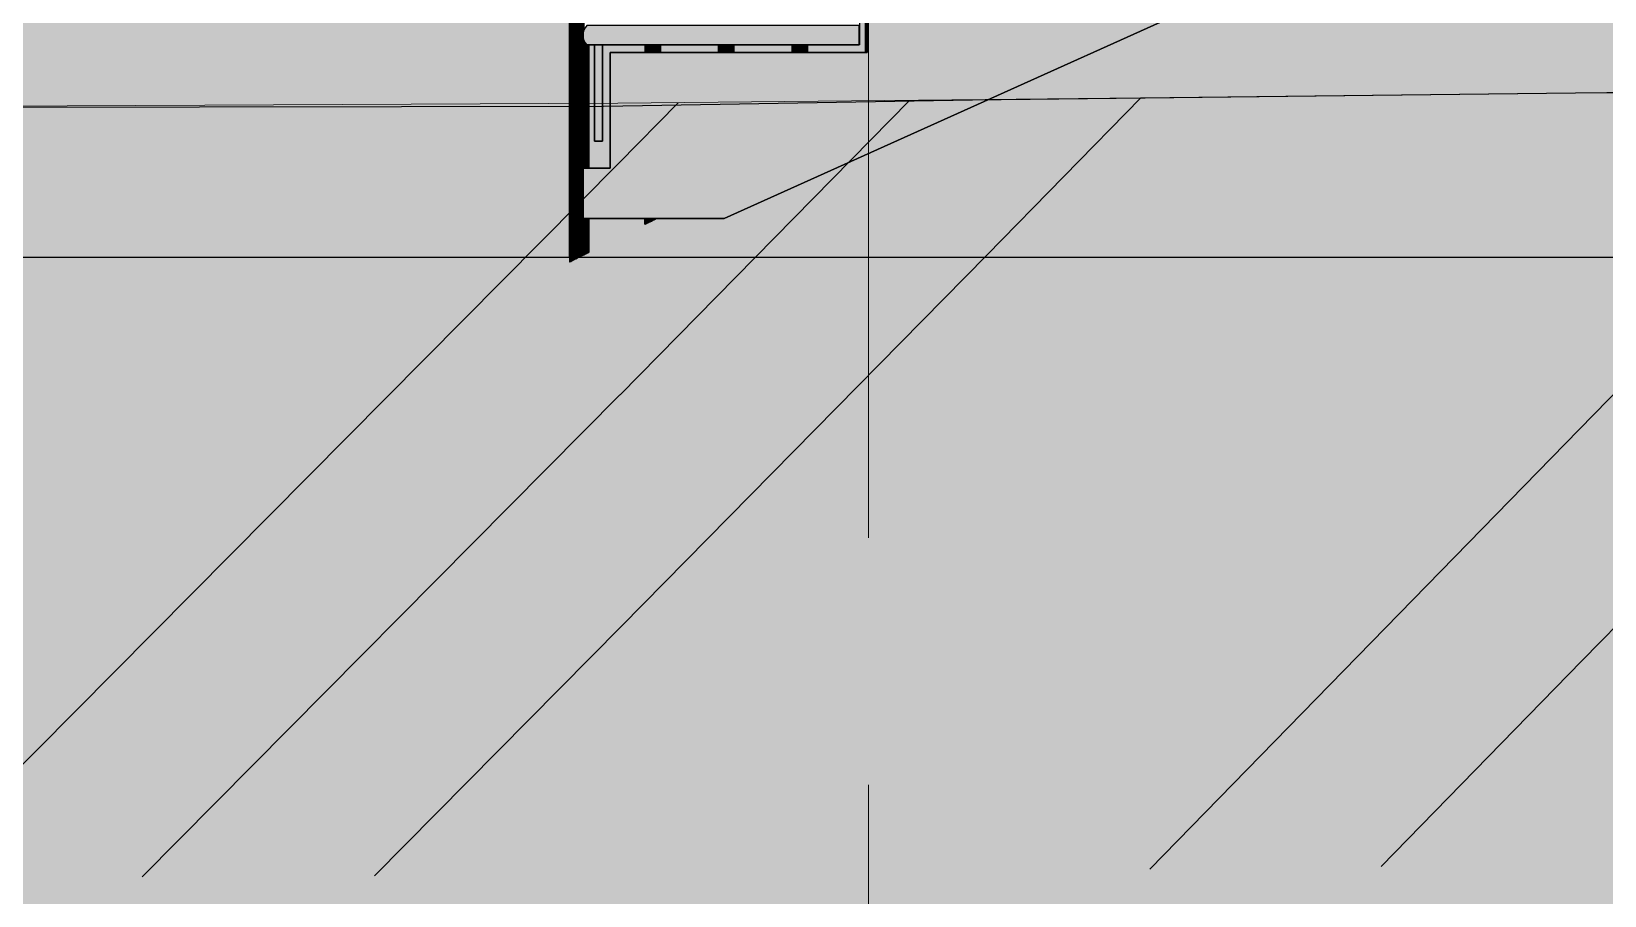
# Model space of a CAD drawing. Extents: x 8 to 21351, y 0 to 420.
# Drawn here: x 18935.76 to 18945.96, y 125.75 to 131.35 of the extents above; entities that cross this region are included whole.
import ezdxf

# ---------------------------------------------------------------- set-up
doc = ezdxf.new("R2010")
doc.units = 0

msp = doc.modelspace()

# ---------------------------------------------------------------- hatches: boundary and pattern name
for points in [[(18944.314, 137.393), (18925.389, 137.393), (18925.389, 129.893), (18939.252, 129.893), (18939.252, 134.61), (18938.52, 134.244), (18938.419, 134.445)], [(18944.314, 137.393), (18925.389, 137.393), (18925.389, 129.893), (18939.252, 129.893), (18939.252, 134.61), (18938.52, 134.244), (18938.419, 134.445)], [(18939.514, 130.468), (18939.339, 130.468), (18939.339, 130.143), (18940.254, 130.143), (18954.314, 136.47), (18954.314, 137.218), (18952.847, 137.218), (18952.847, 136.468), (18951.181, 136.468), (18951.181, 135.718), (18949.514, 135.718), (18949.514, 134.968), (18947.847, 134.968), (18947.847, 134.218), (18946.181, 134.218), (18946.181, 133.468), (18944.514, 133.468), (18944.514, 132.718), (18942.847, 132.718), (18942.847, 131.968), (18941.181, 131.968), (18941.181, 131.218), (18939.514, 131.218)], [(18939.514, 130.468), (18939.339, 130.468), (18939.339, 130.143), (18940.254, 130.143), (18954.314, 136.47), (18954.314, 137.218), (18952.847, 137.218), (18952.847, 136.468), (18951.181, 136.468), (18951.181, 135.718), (18949.514, 135.718), (18949.514, 134.968), (18947.847, 134.968), (18947.847, 134.218), (18946.181, 134.218), (18946.181, 133.468), (18944.514, 133.468), (18944.514, 132.718), (18942.847, 132.718), (18942.847, 131.968), (18941.181, 131.968), (18941.181, 131.218), (18939.514, 131.218)], [(18939.314, 129.893), (18954.314, 129.893), (18954.314, 136.47), (18940.254, 130.143), (18939.814, 130.143), (18939.74, 130.106), (18939.74, 130.143), (18939.376, 130.143), (18939.376, 129.924)], [(18939.314, 129.893), (18954.314, 129.893), (18954.314, 136.47), (18940.254, 130.143), (18939.814, 130.143), (18939.74, 130.106), (18939.74, 130.143), (18939.376, 130.143), (18939.376, 129.924)], [(18940.794, 131.218), (18941.171, 131.218), (18941.171, 132.018), (18941.131, 132.018), (18941.131, 131.268), (18940.794, 131.268)], [(18940.794, 131.218), (18941.171, 131.218), (18941.171, 132.018), (18941.131, 132.018), (18941.131, 131.268), (18940.794, 131.268)], [(18941.17, 131.218), (18941.171, 131.218), (18941.171, 132.018), (18941.17, 132.018)], [(18941.171, 131.218), (18941.173, 131.218), (18941.173, 132.018), (18941.171, 132.018)], [(18941.173, 132.018), (18941.173, 131.218), (18941.177, 131.218), (18941.177, 132.018)], [(18941.177, 131.218), (18941.181, 131.218), (18941.181, 131.968), (18941.182, 131.968), (18941.182, 132.018), (18941.177, 132.018)], [(18939.353, 131.281), (18939.364, 131.268), (18941.13, 131.268), (18941.13, 131.393), (18939.364, 131.393), (18939.353, 131.379), (18939.345, 131.364), (18939.34, 131.347), (18939.339, 131.33), (18939.34, 131.313), (18939.345, 131.296)], [(18939.353, 131.281), (18939.364, 131.268), (18941.13, 131.268), (18941.13, 131.393), (18939.364, 131.393), (18939.353, 131.379), (18939.345, 131.364), (18939.34, 131.347), (18939.339, 131.33), (18939.34, 131.313), (18939.345, 131.296)], [(18939.354, 131.28), (18939.354, 130.468), (18939.362, 130.468), (18939.362, 131.27)], [(18939.377, 130.468), (18939.514, 130.468), (18939.514, 131.218), (18939.741, 131.218), (18939.741, 131.268), (18939.465, 131.268), (18939.465, 130.643), (18939.414, 130.643), (18939.414, 131.268), (18939.377, 131.268)], [(18939.377, 130.468), (18939.514, 130.468), (18939.514, 131.218), (18939.741, 131.218), (18939.741, 131.268), (18939.465, 131.268), (18939.465, 130.643), (18939.414, 130.643), (18939.414, 131.268), (18939.377, 131.268)], [(18939.414, 131.268), (18939.414, 130.643), (18939.464, 130.643), (18939.464, 131.268)], [(18939.414, 131.268), (18939.414, 130.643), (18939.464, 130.643), (18939.464, 131.268)], [(18939.741, 131.268), (18939.74, 131.268), (18939.74, 131.218), (18939.741, 131.218)], [(18939.741, 131.268), (18939.741, 131.218), (18939.743, 131.218), (18939.743, 131.268)], [(18939.744, 131.218), (18939.748, 131.218), (18939.748, 131.268), (18939.744, 131.268)], [(18939.752, 131.268), (18939.747, 131.268), (18939.747, 131.218), (18939.752, 131.218)], [(18939.759, 131.268), (18939.753, 131.268), (18939.753, 131.218), (18939.759, 131.218)], [(18939.759, 131.218), (18939.766, 131.218), (18939.766, 131.268), (18939.759, 131.268)], [(18939.774, 131.268), (18939.766, 131.268), (18939.766, 131.218), (18939.774, 131.218)], [(18939.782, 131.268), (18939.774, 131.268), (18939.774, 131.218), (18939.782, 131.218)], [(18939.782, 131.268), (18939.782, 131.218), (18939.791, 131.218), (18939.791, 131.268)], [(18939.799, 131.268), (18939.79, 131.268), (18939.79, 131.218), (18939.799, 131.218)], [(18939.808, 131.268), (18939.8, 131.268), (18939.8, 131.218), (18939.808, 131.218)], [(18939.808, 131.268), (18939.808, 131.218), (18939.816, 131.218), (18939.816, 131.268)], [(18939.816, 131.218), (18939.823, 131.218), (18939.823, 131.268), (18939.816, 131.268)], [(18939.823, 131.218), (18939.829, 131.218), (18939.829, 131.268), (18939.823, 131.268)], [(18939.823, 131.218), (18939.829, 131.218), (18939.829, 131.268), (18939.823, 131.268)], [(18939.829, 131.218), (18939.834, 131.218), (18939.834, 131.268), (18939.829, 131.268)], [(18939.834, 131.218), (18939.838, 131.218), (18939.838, 131.268), (18939.834, 131.268)], [(18939.838, 131.218), (18939.84, 131.218), (18939.84, 131.268), (18939.838, 131.268)], [(18939.84, 131.218), (18939.841, 131.218), (18939.841, 131.268), (18939.84, 131.268)], [(18939.841, 131.218), (18940.218, 131.218), (18940.218, 131.268), (18939.841, 131.268)], [(18939.841, 131.218), (18940.218, 131.218), (18940.218, 131.268), (18939.841, 131.268)], [(18940.217, 131.218), (18940.218, 131.218), (18940.218, 131.268), (18940.217, 131.268)], [(18940.218, 131.218), (18940.22, 131.218), (18940.22, 131.268), (18940.218, 131.268)], [(18940.22, 131.218), (18940.224, 131.218), (18940.224, 131.268), (18940.22, 131.268)], [(18940.224, 131.218), (18940.229, 131.218), (18940.229, 131.268), (18940.224, 131.268)], [(18940.235, 131.268), (18940.229, 131.268), (18940.229, 131.218), (18940.235, 131.218)], [(18940.235, 131.218), (18940.242, 131.218), (18940.242, 131.268), (18940.235, 131.268)], [(18940.25, 131.268), (18940.242, 131.268), (18940.242, 131.218), (18940.25, 131.218)], [(18940.25, 131.218), (18940.258, 131.218), (18940.258, 131.268), (18940.25, 131.268)], [(18940.259, 131.218), (18940.268, 131.218), (18940.268, 131.268), (18940.259, 131.268)], [(18940.267, 131.218), (18940.276, 131.218), (18940.276, 131.268), (18940.267, 131.268)], [(18940.276, 131.218), (18940.284, 131.218), (18940.284, 131.268), (18940.276, 131.268)], [(18940.292, 131.268), (18940.284, 131.268), (18940.284, 131.218), (18940.292, 131.218)], [(18940.292, 131.218), (18940.299, 131.218), (18940.299, 131.268), (18940.292, 131.268)], [(18940.299, 131.218), (18940.305, 131.218), (18940.305, 131.268), (18940.299, 131.268)], [(18940.299, 131.218), (18940.305, 131.218), (18940.305, 131.268), (18940.299, 131.268)], [(18940.306, 131.218), (18940.311, 131.218), (18940.311, 131.268), (18940.306, 131.268)], [(18940.311, 131.218), (18940.315, 131.218), (18940.315, 131.268), (18940.311, 131.268)], [(18940.314, 131.218), (18940.316, 131.218), (18940.316, 131.268), (18940.314, 131.268)], [(18940.316, 131.218), (18940.317, 131.218), (18940.317, 131.268), (18940.316, 131.268)], [(18940.317, 131.218), (18940.694, 131.218), (18940.694, 131.268), (18940.317, 131.268)], [(18940.317, 131.218), (18940.694, 131.218), (18940.694, 131.268), (18940.317, 131.268)], [(18940.694, 131.218), (18940.695, 131.218), (18940.695, 131.268), (18940.694, 131.268)], [(18940.695, 131.218), (18940.697, 131.218), (18940.697, 131.268), (18940.695, 131.268)], [(18940.697, 131.268), (18940.697, 131.218), (18940.701, 131.218), (18940.701, 131.268)], [(18940.701, 131.218), (18940.706, 131.218), (18940.706, 131.268), (18940.701, 131.268)], [(18940.706, 131.218), (18940.712, 131.218), (18940.712, 131.268), (18940.706, 131.268)], [(18940.712, 131.218), (18940.719, 131.218), (18940.719, 131.268), (18940.712, 131.268)], [(18940.719, 131.268), (18940.719, 131.218), (18940.727, 131.218), (18940.727, 131.268)], [(18940.727, 131.218), (18940.735, 131.218), (18940.735, 131.268), (18940.727, 131.268)], [(18940.735, 131.218), (18940.744, 131.218), (18940.744, 131.268), (18940.735, 131.268)], [(18940.744, 131.218), (18940.753, 131.218), (18940.753, 131.268), (18940.744, 131.268)], [(18940.752, 131.218), (18940.76, 131.218), (18940.76, 131.268), (18940.752, 131.268)], [(18940.761, 131.268), (18940.761, 131.218), (18940.769, 131.218), (18940.769, 131.268)], [(18940.769, 131.218), (18940.776, 131.218), (18940.776, 131.268), (18940.769, 131.268)], [(18940.776, 131.218), (18940.782, 131.218), (18940.782, 131.268), (18940.776, 131.268)], [(18940.776, 131.218), (18940.782, 131.218), (18940.782, 131.268), (18940.776, 131.268)], [(18940.782, 131.218), (18940.787, 131.218), (18940.787, 131.268), (18940.782, 131.268)], [(18940.787, 131.218), (18940.791, 131.218), (18940.791, 131.268), (18940.787, 131.268)], [(18940.791, 131.218), (18940.793, 131.218), (18940.793, 131.268), (18940.791, 131.268)], [(18940.793, 131.218), (18940.794, 131.218), (18940.794, 131.268), (18940.793, 131.268)], [(18939.354, 129.913), (18939.362, 129.916), (18939.362, 130.143), (18939.354, 130.143)], [(18939.741, 130.143), (18939.74, 130.143), (18939.74, 130.106), (18939.741, 130.106)], [(18939.741, 130.106), (18939.743, 130.107), (18939.743, 130.143), (18939.741, 130.143)], [(18939.744, 130.143), (18939.744, 130.107), (18939.748, 130.109), (18939.748, 130.143)], [(18939.747, 130.109), (18939.752, 130.112), (18939.752, 130.143), (18939.747, 130.143)], [(18939.759, 130.143), (18939.753, 130.143), (18939.753, 130.112), (18939.759, 130.115)], [(18939.759, 130.115), (18939.766, 130.118), (18939.766, 130.143), (18939.759, 130.143)], [(18939.774, 130.143), (18939.766, 130.143), (18939.766, 130.118), (18939.774, 130.122)], [(18939.782, 130.143), (18939.774, 130.143), (18939.774, 130.122), (18939.782, 130.126)], [(18939.791, 130.143), (18939.782, 130.143), (18939.782, 130.126), (18939.791, 130.131)], [(18939.791, 130.131), (18939.8, 130.135), (18939.8, 130.143), (18939.791, 130.143)], [(18939.808, 130.143), (18939.8, 130.143), (18939.8, 130.135), (18939.808, 130.139)], [(18939.808, 130.143), (18939.808, 130.139), (18939.814, 130.143)]]:
    msp.add_hatch(color=7).paths.add_polyline_path(points)
at = {"true_color": 0xa8a8a8}
for points in [[(18939.253, 129.862), (18939.253, 134.611), (18939.252, 134.61), (18939.252, 129.861)], [(18939.253, 134.611), (18939.253, 129.862), (18939.256, 129.863), (18939.256, 134.614), (18939.255, 134.613)], [(18939.26, 134.619), (18939.255, 134.614), (18939.255, 129.863), (18939.26, 129.865)], [(18939.26, 134.619), (18939.26, 129.865), (18939.266, 129.869), (18939.266, 134.625), (18939.265, 134.624)], [(18939.266, 134.625), (18939.266, 129.869), (18939.274, 129.872), (18939.274, 134.633)], [(18939.274, 129.872), (18939.283, 129.877), (18939.283, 134.641), (18939.274, 134.633)], [(18939.287, 134.644), (18939.282, 134.641), (18939.282, 129.877), (18939.292, 129.882), (18939.292, 134.649)], [(18939.303, 134.657), (18939.293, 134.649), (18939.293, 129.882), (18939.303, 129.887)], [(18939.303, 134.657), (18939.303, 129.887), (18939.314, 129.893), (18939.314, 134.663)], [(18939.325, 134.667), (18939.314, 134.663), (18939.314, 129.893), (18939.325, 129.898)], [(18939.325, 134.667), (18939.325, 129.898), (18939.336, 129.903), (18939.336, 134.67)], [(18939.341, 134.671), (18939.336, 134.67), (18939.336, 129.903), (18939.346, 129.908), (18939.346, 130.143), (18939.339, 130.143), (18939.339, 130.468), (18939.346, 130.468), (18939.346, 131.297), (18939.341, 131.313), (18939.339, 131.33), (18939.341, 131.347), (18939.346, 131.363), (18939.346, 134.672)], [(18939.345, 130.468), (18939.354, 130.468), (18939.354, 131.28), (18939.353, 131.281), (18939.345, 131.296), (18939.345, 131.297)], [(18939.354, 131.28), (18939.354, 130.468), (18939.362, 130.468), (18939.362, 131.27)], [(18939.362, 130.468), (18939.368, 130.468), (18939.368, 131.268), (18939.364, 131.268), (18939.362, 131.27)], [(18939.368, 130.468), (18939.373, 130.468), (18939.373, 131.268), (18939.368, 131.268)], [(18939.373, 130.468), (18939.376, 130.468), (18939.376, 131.268), (18939.373, 131.268)], [(18939.377, 131.268), (18939.376, 131.268), (18939.376, 130.468), (18939.377, 130.468)], [(18939.345, 129.908), (18939.354, 129.913), (18939.354, 130.143), (18939.345, 130.143)], [(18939.354, 129.913), (18939.362, 129.916), (18939.362, 130.143), (18939.354, 130.143)], [(18939.362, 129.916), (18939.368, 129.92), (18939.368, 130.143), (18939.362, 130.143)], [(18939.368, 130.143), (18939.368, 129.92), (18939.373, 129.922), (18939.373, 130.143)], [(18939.376, 130.143), (18939.373, 130.143), (18939.373, 129.922), (18939.376, 129.923)], [(18939.376, 129.923), (18939.377, 129.924), (18939.377, 130.143), (18939.376, 130.143)]]:
    msp.add_hatch(color=0, dxfattribs=at).paths.add_polyline_path(points)
at = {"true_color": 0xffffff}
msp.add_hatch(color=0, dxfattribs=at).paths.add_polyline_path([(18910.667, 130.762), (18922.001, 130.812), (18931.623, 130.854), (18932.529, 130.858), (18939.472, 130.871), (18941.864, 130.912), (18943.168, 130.927), (18944.461, 130.943), (18945.772, 130.958), (18946.098, 130.96), (18954.265, 131.043), (18971.587, 131.289), (18975.373, 131.287), (18983.104, 131.242), (18986.5, 131.233), (18998.377, 131.307), (19009.984, 131.385), (19025.806, 131.536), (19031.989, 131.861), (19036.318, 131.851), (19040.95, 132.926), (19037.791, 131.069), (19032.558, 129.326), (18949.987, 125.347), (18902.955, 125.347), (18902.955, 130.728)])

# ---------------------------------------------------------------- linework, layer by layer
at = {"color": 0, "lineweight": 0, "true_color": 0x5c5c5c}
for p, q in [((18939.252, 129.861), (18939.252, 134.61)), ((18939.377, 130.468), (18939.377, 131.268)), ((18939.377, 129.924), (18939.377, 130.143)), ((18939.368, 129.92), (18939.362, 129.916)), ((18939.373, 129.922), (18939.368, 129.92)), ((18939.376, 129.923), (18939.373, 129.922)), ((18939.377, 129.924), (18939.376, 129.923)), ((18939.255, 129.863), (18939.252, 129.862)), ((18939.253, 129.862), (18939.252, 129.861)), ((18939.26, 129.865), (18939.255, 129.863)), ((18939.266, 129.869), (18939.26, 129.865)), ((18939.274, 129.872), (18939.266, 129.869)), ((18939.283, 129.877), (18939.274, 129.872)), ((18939.293, 129.882), (18939.283, 129.877)), ((18939.303, 129.887), (18939.293, 129.882)), ((18939.314, 129.893), (18939.303, 129.887)), ((18939.325, 129.898), (18939.314, 129.893)), ((18939.335, 129.903), (18939.324, 129.898)), ((18939.345, 129.908), (18939.335, 129.903)), ((18939.354, 129.913), (18939.345, 129.908)), ((18939.362, 129.916), (18939.354, 129.913))]:
    msp.add_line(p, q, dxfattribs=at)
at = {"color": 7, "lineweight": 15}
for p, q in [((18941.17, 131.218), (18941.17, 132.018)), ((18941.189, 131.602), (18941.189, 128.074)), ((18939.741, 131.218), (18939.741, 131.268)), ((18939.841, 131.218), (18939.841, 131.268)), ((18940.217, 131.218), (18940.217, 131.268)), ((18940.317, 131.218), (18940.317, 131.268)), ((18940.694, 131.218), (18940.694, 131.268)), ((18940.794, 131.218), (18940.794, 131.268)), ((18945.772, 130.958), (18942.954, 130.925)), ((18950.954, 131.015), (18945.772, 130.958)), ((18947.954, 130.982), (18945.797, 128.776)), ((18949.454, 130.998), (18945.814, 127.276)), ((18939.565, 130.89), (18934.955, 130.869)), ((18941.946, 130.913), (18939.565, 130.89)), ((18939.955, 130.893), (18939.568, 130.5)), ((18941.455, 130.908), (18939.579, 129)), ((18942.955, 130.925), (18941.946, 130.913)), ((18942.955, 130.925), (18941.957, 129.904)), ((18939.568, 130.5), (18934.977, 125.869)), ((18939.741, 130.106), (18939.741, 130.143)), ((18939.782, 130.126), (18939.774, 130.122)), ((18939.791, 130.131), (18939.782, 130.126)), ((18939.799, 130.135), (18939.79, 130.131)), ((18939.808, 130.139), (18939.8, 130.135)), ((18939.814, 130.143), (18939.808, 130.139)), ((18939.741, 130.106), (18939.74, 130.106)), ((18939.744, 130.107), (18939.742, 130.106)), ((18939.747, 130.109), (18939.743, 130.107)), ((18939.752, 130.112), (18939.747, 130.109)), ((18939.759, 130.115), (18939.753, 130.112)), ((18939.766, 130.118), (18939.759, 130.115)), ((18939.774, 130.122), (18939.766, 130.118)), ((18925.389, 129.893), (18939.252, 129.893)), ((18939.314, 129.893), (18954.314, 129.893)), ((18941.957, 129.904), (18939.589, 127.5)), ((18939.578, 129), (18936.481, 125.876)), ((18945.797, 128.776), (18943.014, 125.925)), ((18939.589, 127.5), (18937.986, 125.883)), ((18945.814, 127.276), (18944.513, 125.943)), ((18941.189, 124.222), (18941.189, 126.472))]:
    msp.add_line(p, q, dxfattribs=at)
at = {"color": 0, "lineweight": 15, "true_color": 0x7f7f7f}
for p, q in [((18941.181, 131.968), (18941.181, 131.218)), ((18939.339, 131.33), (18939.341, 131.347)), ((18939.341, 131.347), (18939.346, 131.364)), ((18941.131, 131.268), (18941.131, 131.393)), ((18943.089, 131.418), (18942.672, 131.231)), ((18939.341, 131.313), (18939.339, 131.33)), ((18939.346, 131.296), (18939.341, 131.313)), ((18939.353, 131.281), (18939.345, 131.296)), ((18939.364, 131.268), (18939.353, 131.281)), ((18939.364, 131.268), (18939.414, 131.268)), ((18939.414, 130.643), (18939.414, 131.268)), ((18939.464, 131.268), (18939.464, 130.643)), ((18939.464, 131.268), (18941.131, 131.268)), ((18939.514, 131.218), (18939.514, 130.468)), ((18941.181, 131.218), (18939.514, 131.218)), ((18942.672, 131.231), (18942.255, 131.043)), ((18942.256, 131.043), (18941.839, 130.856)), ((18941.839, 130.856), (18941.422, 130.668)), ((18939.464, 130.643), (18939.414, 130.643)), ((18941.422, 130.668), (18941.005, 130.481)), ((18939.339, 130.143), (18939.339, 130.468)), ((18939.514, 130.468), (18939.339, 130.468)), ((18941.006, 130.481), (18940.589, 130.293)), ((18940.589, 130.293), (18940.254, 130.143)), ((18939.339, 130.143), (18940.254, 130.143))]:
    msp.add_line(p, q, dxfattribs=at)
at = {"color": 7}
for points in [[(18944.314, 137.393), (18925.389, 137.393), (18925.389, 129.893), (18939.252, 129.893), (18939.252, 134.61), (18938.52, 134.244), (18938.419, 134.445)], [(18944.314, 137.393), (18925.389, 137.393), (18925.389, 129.893), (18939.252, 129.893), (18939.252, 134.61), (18938.52, 134.244), (18938.419, 134.445)], [(18939.514, 130.468), (18939.339, 130.468), (18939.339, 130.143), (18940.254, 130.143), (18954.314, 136.47), (18954.314, 137.218), (18952.847, 137.218), (18952.847, 136.468), (18951.181, 136.468), (18951.181, 135.718), (18949.514, 135.718), (18949.514, 134.968), (18947.847, 134.968), (18947.847, 134.218), (18946.181, 134.218), (18946.181, 133.468), (18944.514, 133.468), (18944.514, 132.718), (18942.847, 132.718), (18942.847, 131.968), (18941.181, 131.968), (18941.181, 131.218), (18939.514, 131.218)], [(18939.514, 130.468), (18939.339, 130.468), (18939.339, 130.143), (18940.254, 130.143), (18954.314, 136.47), (18954.314, 137.218), (18952.847, 137.218), (18952.847, 136.468), (18951.181, 136.468), (18951.181, 135.718), (18949.514, 135.718), (18949.514, 134.968), (18947.847, 134.968), (18947.847, 134.218), (18946.181, 134.218), (18946.181, 133.468), (18944.514, 133.468), (18944.514, 132.718), (18942.847, 132.718), (18942.847, 131.968), (18941.181, 131.968), (18941.181, 131.218), (18939.514, 131.218)], [(18939.314, 129.893), (18954.314, 129.893), (18954.314, 136.47), (18940.254, 130.143), (18939.814, 130.143), (18939.74, 130.106), (18939.74, 130.143), (18939.376, 130.143), (18939.376, 129.924)], [(18939.314, 129.893), (18954.314, 129.893), (18954.314, 136.47), (18940.254, 130.143), (18939.814, 130.143), (18939.74, 130.106), (18939.74, 130.143), (18939.376, 130.143), (18939.376, 129.924)], [(18940.794, 131.218), (18941.171, 131.218), (18941.171, 132.018), (18941.131, 132.018), (18941.131, 131.268), (18940.794, 131.268)], [(18940.794, 131.218), (18941.171, 131.218), (18941.171, 132.018), (18941.131, 132.018), (18941.131, 131.268), (18940.794, 131.268)], [(18941.17, 131.218), (18941.171, 131.218), (18941.171, 132.018), (18941.17, 132.018)], [(18941.171, 131.218), (18941.173, 131.218), (18941.173, 132.018), (18941.171, 132.018)], [(18941.173, 132.018), (18941.173, 131.218), (18941.177, 131.218), (18941.177, 132.018)], [(18941.177, 131.218), (18941.181, 131.218), (18941.181, 131.968), (18941.182, 131.968), (18941.182, 132.018), (18941.177, 132.018)], [(18939.353, 131.281), (18939.364, 131.268), (18941.13, 131.268), (18941.13, 131.393), (18939.364, 131.393), (18939.353, 131.379), (18939.345, 131.364), (18939.34, 131.347), (18939.339, 131.33), (18939.34, 131.313), (18939.345, 131.296)], [(18939.353, 131.281), (18939.364, 131.268), (18941.13, 131.268), (18941.13, 131.393), (18939.364, 131.393), (18939.353, 131.379), (18939.345, 131.364), (18939.34, 131.347), (18939.339, 131.33), (18939.34, 131.313), (18939.345, 131.296)], [(18939.354, 131.28), (18939.354, 130.468), (18939.362, 130.468), (18939.362, 131.27)], [(18939.377, 130.468), (18939.514, 130.468), (18939.514, 131.218), (18939.741, 131.218), (18939.741, 131.268), (18939.465, 131.268), (18939.465, 130.643), (18939.414, 130.643), (18939.414, 131.268), (18939.377, 131.268)], [(18939.377, 130.468), (18939.514, 130.468), (18939.514, 131.218), (18939.741, 131.218), (18939.741, 131.268), (18939.465, 131.268), (18939.465, 130.643), (18939.414, 130.643), (18939.414, 131.268), (18939.377, 131.268)], [(18939.414, 131.268), (18939.414, 130.643), (18939.464, 130.643), (18939.464, 131.268)], [(18939.414, 131.268), (18939.414, 130.643), (18939.464, 130.643), (18939.464, 131.268)], [(18939.741, 131.268), (18939.74, 131.268), (18939.74, 131.218), (18939.741, 131.218)], [(18939.741, 131.268), (18939.741, 131.218), (18939.743, 131.218), (18939.743, 131.268)], [(18939.744, 131.218), (18939.748, 131.218), (18939.748, 131.268), (18939.744, 131.268)], [(18939.752, 131.268), (18939.747, 131.268), (18939.747, 131.218), (18939.752, 131.218)], [(18939.759, 131.268), (18939.753, 131.268), (18939.753, 131.218), (18939.759, 131.218)], [(18939.759, 131.218), (18939.766, 131.218), (18939.766, 131.268), (18939.759, 131.268)], [(18939.774, 131.268), (18939.766, 131.268), (18939.766, 131.218), (18939.774, 131.218)], [(18939.782, 131.268), (18939.774, 131.268), (18939.774, 131.218), (18939.782, 131.218)], [(18939.782, 131.268), (18939.782, 131.218), (18939.791, 131.218), (18939.791, 131.268)], [(18939.799, 131.268), (18939.79, 131.268), (18939.79, 131.218), (18939.799, 131.218)], [(18939.808, 131.268), (18939.8, 131.268), (18939.8, 131.218), (18939.808, 131.218)], [(18939.808, 131.268), (18939.808, 131.218), (18939.816, 131.218), (18939.816, 131.268)], [(18939.816, 131.218), (18939.823, 131.218), (18939.823, 131.268), (18939.816, 131.268)], [(18939.823, 131.218), (18939.829, 131.218), (18939.829, 131.268), (18939.823, 131.268)], [(18939.823, 131.218), (18939.829, 131.218), (18939.829, 131.268), (18939.823, 131.268)], [(18939.829, 131.218), (18939.834, 131.218), (18939.834, 131.268), (18939.829, 131.268)], [(18939.834, 131.218), (18939.838, 131.218), (18939.838, 131.268), (18939.834, 131.268)], [(18939.838, 131.218), (18939.84, 131.218), (18939.84, 131.268), (18939.838, 131.268)], [(18939.84, 131.218), (18939.841, 131.218), (18939.841, 131.268), (18939.84, 131.268)], [(18939.841, 131.218), (18940.218, 131.218), (18940.218, 131.268), (18939.841, 131.268)], [(18939.841, 131.218), (18940.218, 131.218), (18940.218, 131.268), (18939.841, 131.268)], [(18940.217, 131.218), (18940.218, 131.218), (18940.218, 131.268), (18940.217, 131.268)], [(18940.218, 131.218), (18940.22, 131.218), (18940.22, 131.268), (18940.218, 131.268)], [(18940.22, 131.218), (18940.224, 131.218), (18940.224, 131.268), (18940.22, 131.268)], [(18940.224, 131.218), (18940.229, 131.218), (18940.229, 131.268), (18940.224, 131.268)], [(18940.235, 131.268), (18940.229, 131.268), (18940.229, 131.218), (18940.235, 131.218)], [(18940.235, 131.218), (18940.242, 131.218), (18940.242, 131.268), (18940.235, 131.268)], [(18940.25, 131.268), (18940.242, 131.268), (18940.242, 131.218), (18940.25, 131.218)], [(18940.25, 131.218), (18940.258, 131.218), (18940.258, 131.268), (18940.25, 131.268)], [(18940.259, 131.218), (18940.268, 131.218), (18940.268, 131.268), (18940.259, 131.268)], [(18940.267, 131.218), (18940.276, 131.218), (18940.276, 131.268), (18940.267, 131.268)], [(18940.276, 131.218), (18940.284, 131.218), (18940.284, 131.268), (18940.276, 131.268)], [(18940.292, 131.268), (18940.284, 131.268), (18940.284, 131.218), (18940.292, 131.218)], [(18940.292, 131.218), (18940.299, 131.218), (18940.299, 131.268), (18940.292, 131.268)], [(18940.299, 131.218), (18940.305, 131.218), (18940.305, 131.268), (18940.299, 131.268)], [(18940.299, 131.218), (18940.305, 131.218), (18940.305, 131.268), (18940.299, 131.268)], [(18940.306, 131.218), (18940.311, 131.218), (18940.311, 131.268), (18940.306, 131.268)], [(18940.311, 131.218), (18940.315, 131.218), (18940.315, 131.268), (18940.311, 131.268)], [(18940.314, 131.218), (18940.316, 131.218), (18940.316, 131.268), (18940.314, 131.268)], [(18940.316, 131.218), (18940.317, 131.218), (18940.317, 131.268), (18940.316, 131.268)], [(18940.317, 131.218), (18940.694, 131.218), (18940.694, 131.268), (18940.317, 131.268)], [(18940.317, 131.218), (18940.694, 131.218), (18940.694, 131.268), (18940.317, 131.268)], [(18940.694, 131.218), (18940.695, 131.218), (18940.695, 131.268), (18940.694, 131.268)], [(18940.695, 131.218), (18940.697, 131.218), (18940.697, 131.268), (18940.695, 131.268)], [(18940.697, 131.268), (18940.697, 131.218), (18940.701, 131.218), (18940.701, 131.268)], [(18940.701, 131.218), (18940.706, 131.218), (18940.706, 131.268), (18940.701, 131.268)], [(18940.706, 131.218), (18940.712, 131.218), (18940.712, 131.268), (18940.706, 131.268)], [(18940.712, 131.218), (18940.719, 131.218), (18940.719, 131.268), (18940.712, 131.268)], [(18940.719, 131.268), (18940.719, 131.218), (18940.727, 131.218), (18940.727, 131.268)], [(18940.727, 131.218), (18940.735, 131.218), (18940.735, 131.268), (18940.727, 131.268)], [(18940.735, 131.218), (18940.744, 131.218), (18940.744, 131.268), (18940.735, 131.268)], [(18940.744, 131.218), (18940.753, 131.218), (18940.753, 131.268), (18940.744, 131.268)], [(18940.752, 131.218), (18940.76, 131.218), (18940.76, 131.268), (18940.752, 131.268)], [(18940.761, 131.268), (18940.761, 131.218), (18940.769, 131.218), (18940.769, 131.268)], [(18940.769, 131.218), (18940.776, 131.218), (18940.776, 131.268), (18940.769, 131.268)], [(18940.776, 131.218), (18940.782, 131.218), (18940.782, 131.268), (18940.776, 131.268)], [(18940.776, 131.218), (18940.782, 131.218), (18940.782, 131.268), (18940.776, 131.268)], [(18940.782, 131.218), (18940.787, 131.218), (18940.787, 131.268), (18940.782, 131.268)], [(18940.787, 131.218), (18940.791, 131.218), (18940.791, 131.268), (18940.787, 131.268)], [(18940.791, 131.218), (18940.793, 131.218), (18940.793, 131.268), (18940.791, 131.268)], [(18940.793, 131.218), (18940.794, 131.218), (18940.794, 131.268), (18940.793, 131.268)], [(18939.354, 129.913), (18939.362, 129.916), (18939.362, 130.143), (18939.354, 130.143)], [(18939.741, 130.143), (18939.74, 130.143), (18939.74, 130.106), (18939.741, 130.106)], [(18939.741, 130.106), (18939.743, 130.107), (18939.743, 130.143), (18939.741, 130.143)], [(18939.744, 130.143), (18939.744, 130.107), (18939.748, 130.109), (18939.748, 130.143)], [(18939.747, 130.109), (18939.752, 130.112), (18939.752, 130.143), (18939.747, 130.143)], [(18939.759, 130.143), (18939.753, 130.143), (18939.753, 130.112), (18939.759, 130.115)], [(18939.759, 130.115), (18939.766, 130.118), (18939.766, 130.143), (18939.759, 130.143)], [(18939.774, 130.143), (18939.766, 130.143), (18939.766, 130.118), (18939.774, 130.122)], [(18939.782, 130.143), (18939.774, 130.143), (18939.774, 130.122), (18939.782, 130.126)], [(18939.791, 130.143), (18939.782, 130.143), (18939.782, 130.126), (18939.791, 130.131)], [(18939.791, 130.131), (18939.8, 130.135), (18939.8, 130.143), (18939.791, 130.143)], [(18939.808, 130.143), (18939.8, 130.143), (18939.8, 130.135), (18939.808, 130.139)], [(18939.808, 130.143), (18939.808, 130.139), (18939.814, 130.143)]]:
    msp.add_lwpolyline(points, close=True, dxfattribs=at)
at = {"color": 0, "true_color": 0xa8a8a8}
for points in [[(18939.253, 129.862), (18939.253, 134.611), (18939.252, 134.61), (18939.252, 129.861)], [(18939.253, 134.611), (18939.253, 129.862), (18939.256, 129.863), (18939.256, 134.614), (18939.255, 134.613)], [(18939.26, 134.619), (18939.255, 134.614), (18939.255, 129.863), (18939.26, 129.865)], [(18939.26, 134.619), (18939.26, 129.865), (18939.266, 129.869), (18939.266, 134.625), (18939.265, 134.624)], [(18939.266, 134.625), (18939.266, 129.869), (18939.274, 129.872), (18939.274, 134.633)], [(18939.274, 129.872), (18939.283, 129.877), (18939.283, 134.641), (18939.274, 134.633)], [(18939.287, 134.644), (18939.282, 134.641), (18939.282, 129.877), (18939.292, 129.882), (18939.292, 134.649)], [(18939.303, 134.657), (18939.293, 134.649), (18939.293, 129.882), (18939.303, 129.887)], [(18939.303, 134.657), (18939.303, 129.887), (18939.314, 129.893), (18939.314, 134.663)], [(18939.325, 134.667), (18939.314, 134.663), (18939.314, 129.893), (18939.325, 129.898)], [(18939.325, 134.667), (18939.325, 129.898), (18939.336, 129.903), (18939.336, 134.67)], [(18939.341, 134.671), (18939.336, 134.67), (18939.336, 129.903), (18939.346, 129.908), (18939.346, 130.143), (18939.339, 130.143), (18939.339, 130.468), (18939.346, 130.468), (18939.346, 131.297), (18939.341, 131.313), (18939.339, 131.33), (18939.341, 131.347), (18939.346, 131.363), (18939.346, 134.672)], [(18939.345, 130.468), (18939.354, 130.468), (18939.354, 131.28), (18939.353, 131.281), (18939.345, 131.296), (18939.345, 131.297)], [(18939.354, 131.28), (18939.354, 130.468), (18939.362, 130.468), (18939.362, 131.27)], [(18939.362, 130.468), (18939.368, 130.468), (18939.368, 131.268), (18939.364, 131.268), (18939.362, 131.27)], [(18939.368, 130.468), (18939.373, 130.468), (18939.373, 131.268), (18939.368, 131.268)], [(18939.373, 130.468), (18939.376, 130.468), (18939.376, 131.268), (18939.373, 131.268)], [(18939.377, 131.268), (18939.376, 131.268), (18939.376, 130.468), (18939.377, 130.468)], [(18939.345, 129.908), (18939.354, 129.913), (18939.354, 130.143), (18939.345, 130.143)], [(18939.354, 129.913), (18939.362, 129.916), (18939.362, 130.143), (18939.354, 130.143)], [(18939.362, 129.916), (18939.368, 129.92), (18939.368, 130.143), (18939.362, 130.143)], [(18939.368, 130.143), (18939.368, 129.92), (18939.373, 129.922), (18939.373, 130.143)], [(18939.376, 130.143), (18939.373, 130.143), (18939.373, 129.922), (18939.376, 129.923)], [(18939.376, 129.923), (18939.377, 129.924), (18939.377, 130.143), (18939.376, 130.143)]]:
    msp.add_lwpolyline(points, close=True, dxfattribs=at)
at = {"color": 0, "true_color": 0xffffff}
msp.add_lwpolyline([(18932.529, 130.858), (18939.472, 130.871), (18941.864, 130.912), (18943.168, 130.927), (18944.461, 130.943), (18945.772, 130.958), (18946.098, 130.96), (18954.265, 131.043), (18971.587, 131.289), (18975.373, 131.287), (18983.104, 131.242), (18986.5, 131.233), (18998.377, 131.307), (19009.984, 131.385), (19025.806, 131.536), (19031.989, 131.861), (19036.318, 131.851), (19040.95, 132.926), (19037.791, 131.069), (19032.558, 129.326), (18949.987, 125.347), (18902.955, 125.347)], dxfattribs=at)

doc.saveas('drawing.dxf')
